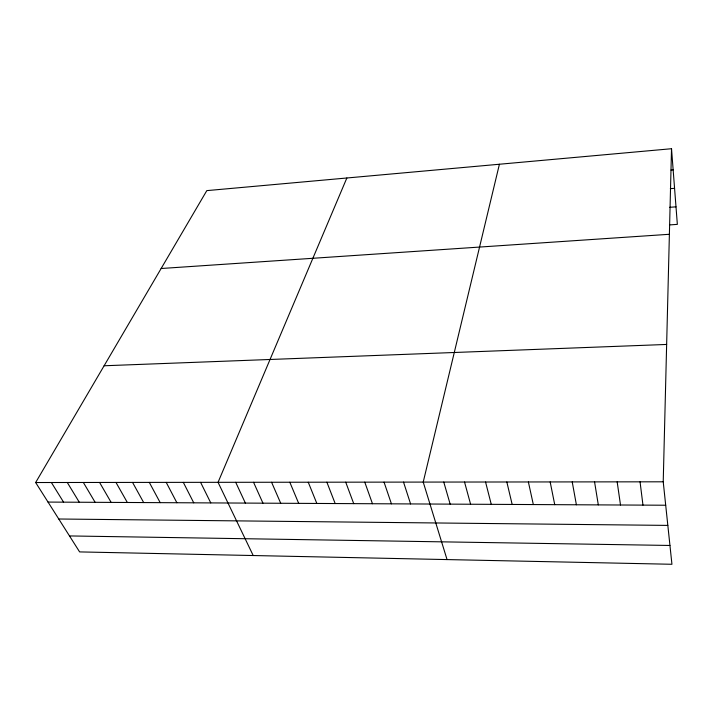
<?xml version="1.0" encoding="UTF-8"?>
<svg xmlns="http://www.w3.org/2000/svg" width="713" height="713" viewBox="0 0 713 713"><rect width="100%" height="100%" fill="white"/><g stroke="black" fill="none" stroke-linecap="round" stroke-linejoin="round"><path stroke-width="1.07" d="M663.224 481.81L671.521 148.723L206.815 190.621L35.65 482.532L79.615 551.907L671.94 564.277L663.224 481.81L35.65 482.532M499.412 164.24L423.219 482.086L447.051 559.58M346.857 177.992L218.053 482.318L253.204 555.534M671.004 170.077L673.152 169.89M670.327 188.66L674.569 188.321M669.703 207.305L675.995 206.841M669.578 224.916L677.35 224.372L671.521 148.723M161.147 268.507L669.391 234.283M104.116 365.769L666.646 344.45M48.029 502.077L665.701 505.232M58.76 519.002L667.831 525.401M69.491 535.935L669.953 545.463M51.389 482.514L63.573 502.148M67.298 482.496L79.277 502.228M83.359 482.478L95.132 502.317M99.588 482.46L111.148 502.398M115.987 482.443L127.333 502.478M132.556 482.416L143.678 502.558M149.302 482.398L160.193 502.647M166.218 482.38L176.877 502.736M183.312 482.362L193.74 502.817M200.594 482.345L210.772 502.906M235.709 482.3L245.379 503.084M253.552 482.282L262.954 503.173M271.582 482.255L280.717 503.262M289.817 482.238L298.676 503.351M308.248 482.22L316.83 503.449M326.875 482.193L335.172 503.538M345.725 482.175L353.719 503.636M364.771 482.148L372.471 503.735M384.04 482.131L391.428 503.833M403.522 482.104L410.59 503.931M443.762 482.059L450.161 504.136M464.537 482.033L470.589 504.234M485.562 482.015L491.257 504.341M506.836 481.988L512.166 504.447M528.378 481.961L533.324 504.554M550.169 481.935L554.732 504.67M572.227 481.917L576.389 504.777M594.562 481.89L598.314 504.893M617.164 481.863L620.506 505M640.051 481.836L642.966 505.116"/></g></svg>
